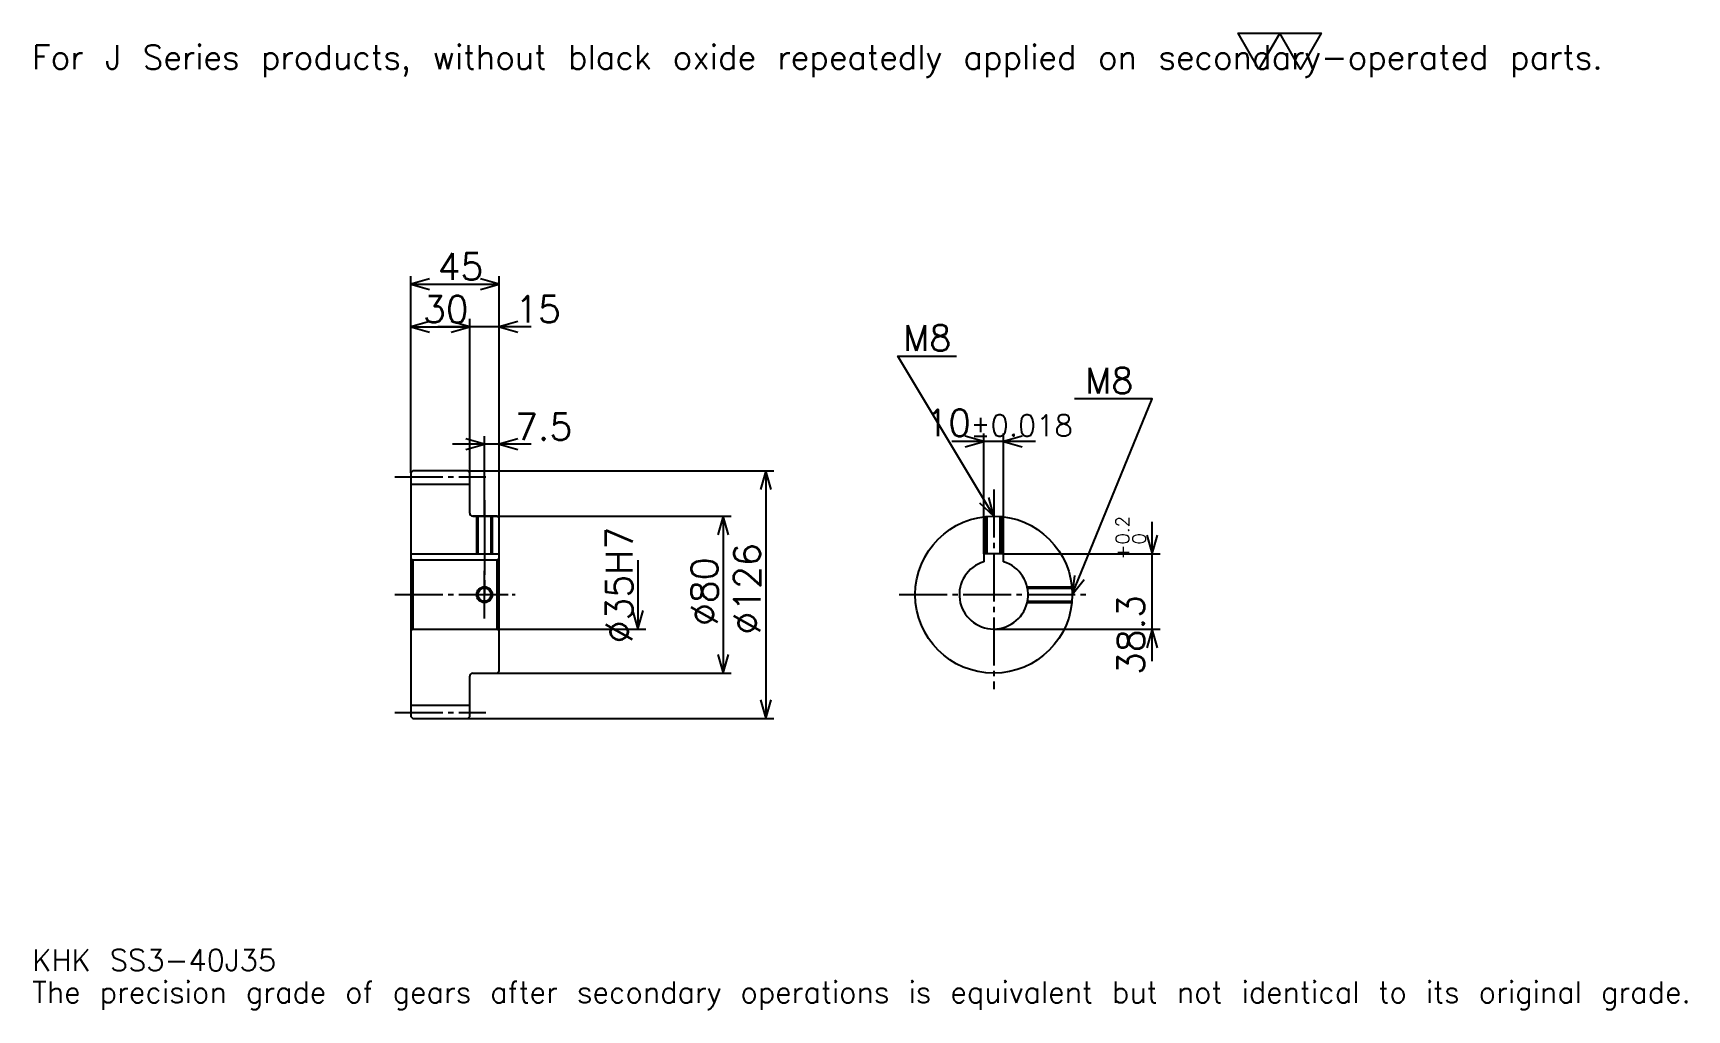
# Model space of a CAD drawing. Extents: x 28 to 870, y 10 to 508.
import ezdxf

# ---------------------------------------------------------------- set-up
doc = ezdxf.new("R2010")
doc.units = 0
doc.linetypes.add('DASHDOT', pattern=[32.608695, 24.456522, -2.717391, 2.717391, -2.717391])
doc.layers.get('0').update_dxf_attribs({"linetype": 'CONTINUOUS'})
doc.layers.add('DASHDOT', color=6, linetype='DASHDOT')
doc.styles.add('KANJI', font='TXT', dxfattribs={"bigfont": 'BIGFONT'})

msp = doc.modelspace()

# ---------------------------------------------------------------- linework, layer by layer
at = {"color": 5}
for p, q in [((220.108688, 284.467407), (220.108688, 383.652161)), ((220.108688, 379.576111), (265.108704, 379.576111)), ((265.108704, 284.467407), (265.108704, 383.652161)), ((220.108688, 357.836975), (250.108688, 357.836975)), ((281.413025, 357.836975), (233.804337, 357.836975)), ((250.108688, 284.467407), (250.108688, 361.913025)), ((512.065186, 242.267395), (512.065186, 303.586945)), ((522.065186, 242.267395), (522.065186, 303.586945)), ((281.413025, 298.054352), (241.304337, 298.054352)), ((257.608704, 284.467407), (257.608704, 302.130432)), ((538.369568, 299.510864), (495.760864, 299.510864)), ((220.108688, 283.467407), (220.108688, 284.467407)), ((249.108688, 284.467407), (265.108704, 284.467407)), ((250.108688, 283.467407), (250.108688, 284.467407)), ((257.608704, 261.467407), (257.608704, 284.467407)), ((257.608704, 261.467407), (257.608704, 284.467407)), ((265.108704, 284.467407), (405.054321, 284.467407)), ((265.108704, 260.467407), (265.108704, 284.467407)), ((400.978271, 284.467407), (400.978271, 158.467392)), ((251.608688, 261.467407), (265.108704, 261.467407)), ((265.108704, 261.467407), (383.315186, 261.467407)), ((379.239136, 261.467407), (379.239136, 181.467392)), ((597.82605, 187.66304), (597.82605, 258.571747)), ((335.760864, 238.967392), (335.760864, 203.967392)), ((522.065186, 242.267395), (601.902161, 242.267395)), ((265.108704, 203.967392), (339.836945, 203.967392)), ((517.065186, 203.967392), (601.902161, 203.967392)), ((251.608688, 181.467392), (265.108704, 181.467392)), ((265.108704, 181.467392), (383.315186, 181.467392)), ((249.108688, 158.467392), (265.108704, 158.467392)), ((265.108704, 158.467392), (405.054321, 158.467392))]:
    msp.add_line(p, q, dxfattribs=at)
at = {"color": 4}
for p, q in [((220.108688, 277.717407), (250.108688, 277.717407)), ((220.108688, 242.267395), (265.108704, 242.267395)), ((221.108688, 238.967392), (221.108688, 203.967392)), ((264.108704, 238.967392), (265.108704, 239.967392)), ((264.108704, 203.967392), (265.108704, 202.967392)), ((220.108688, 165.217392), (250.108688, 165.217392))]:
    msp.add_line(p, q, dxfattribs=at)
at = {"color": 7}
msp.add_lwpolyline([(652.173889, 489.130432), (641.57605, 507.5), (683.967346, 507.5), (673.369568, 489.130432), (662.771729, 507.5), (652.173889, 489.130432)], dxfattribs=at)
at = {"color": 5}
for points in [[(229.619553, 382.293488), (220.108688, 379.576111), (229.619553, 376.858704)], [(255.597809, 376.858704), (265.108704, 379.576111), (255.597809, 382.293488)], [(229.619553, 360.554352), (220.108688, 357.836975), (229.619553, 355.119568)], [(240.597824, 355.119568), (250.108688, 357.836975), (240.597824, 360.554352)], [(240.597824, 355.119568), (250.108688, 357.836975), (240.597824, 360.554352)], [(274.619568, 360.554352), (265.108704, 357.836975), (274.619568, 355.119568)], [(517.065186, 261.467407), (468.152161, 342.989136), (498.043457, 342.989136)], [(557.065186, 221.467392), (597.82605, 321.25), (558.152161, 321.25)], [(248.097824, 295.336975), (257.608704, 298.054352), (248.097824, 300.771729)], [(274.619568, 300.771729), (265.108704, 298.054352), (274.619568, 295.336975)], [(502.554321, 296.793457), (512.065186, 299.510864), (502.554321, 302.228271)], [(531.57605, 302.228271), (522.065186, 299.510864), (531.57605, 296.793457)], [(403.695648, 274.956512), (400.978271, 284.467407), (398.260864, 274.956512)], [(509.841736, 268.224792), (517.065186, 261.467407), (514.502014, 271.020996)], [(381.956512, 251.956528), (379.239136, 261.467407), (376.521729, 251.956528)], [(595.108704, 251.778259), (597.82605, 242.267395), (600.543457, 251.778259)], [(558.14624, 231.299591), (557.065186, 221.467392), (563.177429, 229.24437)], [(333.043457, 213.478256), (335.760864, 203.967392), (338.478271, 213.478256)], [(600.543457, 194.456528), (597.82605, 203.967392), (595.108704, 194.456528)], [(376.521729, 190.978256), (379.239136, 181.467392), (381.956512, 190.978256)], [(398.260864, 167.978271), (400.978271, 158.467392), (403.695648, 167.978271)]]:
    msp.add_lwpolyline(points, dxfattribs=at)
at = {"color": 4}
for points in [[(250.108688, 262.967407), (250.108688, 283.467407), (249.108688, 284.467407), (221.108688, 284.467407), (220.108688, 283.467407), (220.108688, 202.967392)], [(251.608688, 181.467392), (264.108704, 181.467392), (265.108704, 182.467392), (265.108704, 260.467407), (264.108704, 261.467407), (251.608688, 261.467407)], [(253.608688, 261.467407), (253.608688, 242.267395)], [(254.283691, 261.467407), (254.283691, 242.267395)], [(260.933685, 261.467407), (260.933685, 242.267395)], [(261.608704, 261.467407), (261.608704, 242.267395)], [(513.065186, 242.267395), (513.065186, 261.266876)], [(513.740173, 242.267395), (513.740173, 261.328949)], [(520.390198, 242.267395), (520.390198, 261.328949)], [(521.065186, 242.267395), (521.065186, 261.266876)], [(220.108688, 202.967392), (221.108688, 203.967392), (264.108704, 203.967392), (264.108704, 238.967392), (221.108688, 238.967392), (220.108688, 239.967392)], [(522.065186, 238.2379), (522.065186, 242.267395), (512.065186, 242.267395), (512.065186, 238.2379)], [(534.101929, 225.467392), (556.864685, 225.467392)], [(534.246399, 224.792389), (556.926758, 224.792389)], [(534.101929, 217.467392), (556.864685, 217.467392)], [(534.246399, 218.142395), (556.926758, 218.142395)], [(220.108688, 202.967392), (220.108688, 159.467392), (221.108688, 158.467392), (249.108688, 158.467392), (250.108688, 159.467392), (250.108688, 179.967392)]]:
    msp.add_lwpolyline(points, dxfattribs=at)
for centre, radius in [((517.065186, 221.467392), 40), ((257.608704, 221.467392), 3.325)]:
    msp.add_circle(centre, radius, dxfattribs=at)
at = {"color": 7}
msp.add_circle((257.608704, 221.467392), 4, dxfattribs=at)
at = {"color": 4}
for centre, radius, start, end in [((251.608688, 262.967407), 1.5, 180, 270), ((517.065186, 221.467392), 17.5, 106.601549926, 73.398450074), ((251.608688, 179.967392), 1.5, 90, 180)]:
    msp.add_arc(centre, radius, start, end, dxfattribs=at)
at = {"layer": 'DASHDOT', "color": 7}
for p, q in [((211.956512, 281.467407), (258.260864, 281.467407)), ((517.065186, 275.054352), (517.065186, 173.315216)), ((257.608704, 261.467407), (257.608704, 221.467392)), ((211.956512, 221.467392), (273.260864, 221.467392)), ((468.913025, 221.467392), (565.217407, 221.467392)), ((211.956512, 161.467392), (258.260864, 161.467392))]:
    msp.add_line(p, q, dxfattribs=at)
for points in [[(257.608704, 269.619568), (257.608704, 234.115219)], [(257.608704, 209.315216), (257.608704, 233.619568)], [(245.456512, 221.467392), (269.760864, 221.467392)]]:
    msp.add_lwpolyline(points, dxfattribs=at)

# ---------------------------------------------------------------- texts
at = {"color": 7, "style": 'KANJI'}
for s, height, p in [('For J Series products, without black oxide repeatedly applied on secondary-operated parts.', 12.228261, (27.173914, 489.130432)), ('45', 13.586957, (233.777161, 381.75)), ('30', 13.586957, (226.277161, 360.010864)), ('15', 13.586957, (273.260864, 360.010864)), ('M8', 13.043479, (470.869568, 345.706512)), ('M8', 13.043479, (563.586975, 323.967407)), ('7.5', 13.586957, (273.260864, 300.228271)), ('10', 13.586957, (482.225586, 302.228271)), ('%%p0.018', 10.869565, (505.185852, 302.228271)), ('KHK SS3-40J35', 10.869565, (27.173914, 29.891304)), ('The precision grade of gears after secondary operations is equivalent but not identical to its original grade.', 10.869565, (27.173914, 13.586957))]:
    msp.add_text(s, height=height, dxfattribs=at).set_placement(p)
for s, height, p in [('%%c35H7', 13.586957, (333.043457, 196.671204)), ('0.2', 6.793478, (586.141296, 246.964539)), ('%%c126', 13.586957, (398.260864, 201.08696)), ('+', 6.793478, (586.141296, 239.355835)), ('0', 6.793478, (594.565186, 246.964539)), ('%%c80', 13.586957, (376.521729, 205.502716)), ('38.3', 13.586957, (593.75, 180.546112))]:
    msp.add_text(s, height=height, rotation=90, dxfattribs=at).set_placement(p)

doc.saveas('drawing.dxf')
